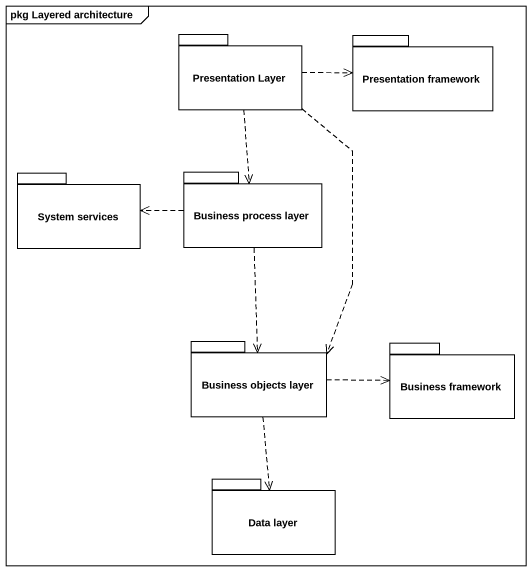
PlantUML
@startuml
mainframe pkg Layered architecture
package "Presentation Layer" as Presentation_Layer {
}
package "Presentation framework" as Presentation_framework {
}
package "System services" as System_services {
}
package "Business process layer" as Business_process_layer {
}
package "Business objects layer" as Business_objects_layer {
}
package "Business framework" as Business_framework {
}
package "Data layer" as Data_layer {
}
Presentation_Layer .right.> Presentation_framework
Presentation_Layer ..> Business_process_layer
Presentation_Layer ..> Business_objects_layer
Business_process_layer .left.> System_services
Business_process_layer ..> Business_objects_layer
Business_objects_layer .right.> Business_framework
Business_objects_layer ..> Data_layer
@enduml
